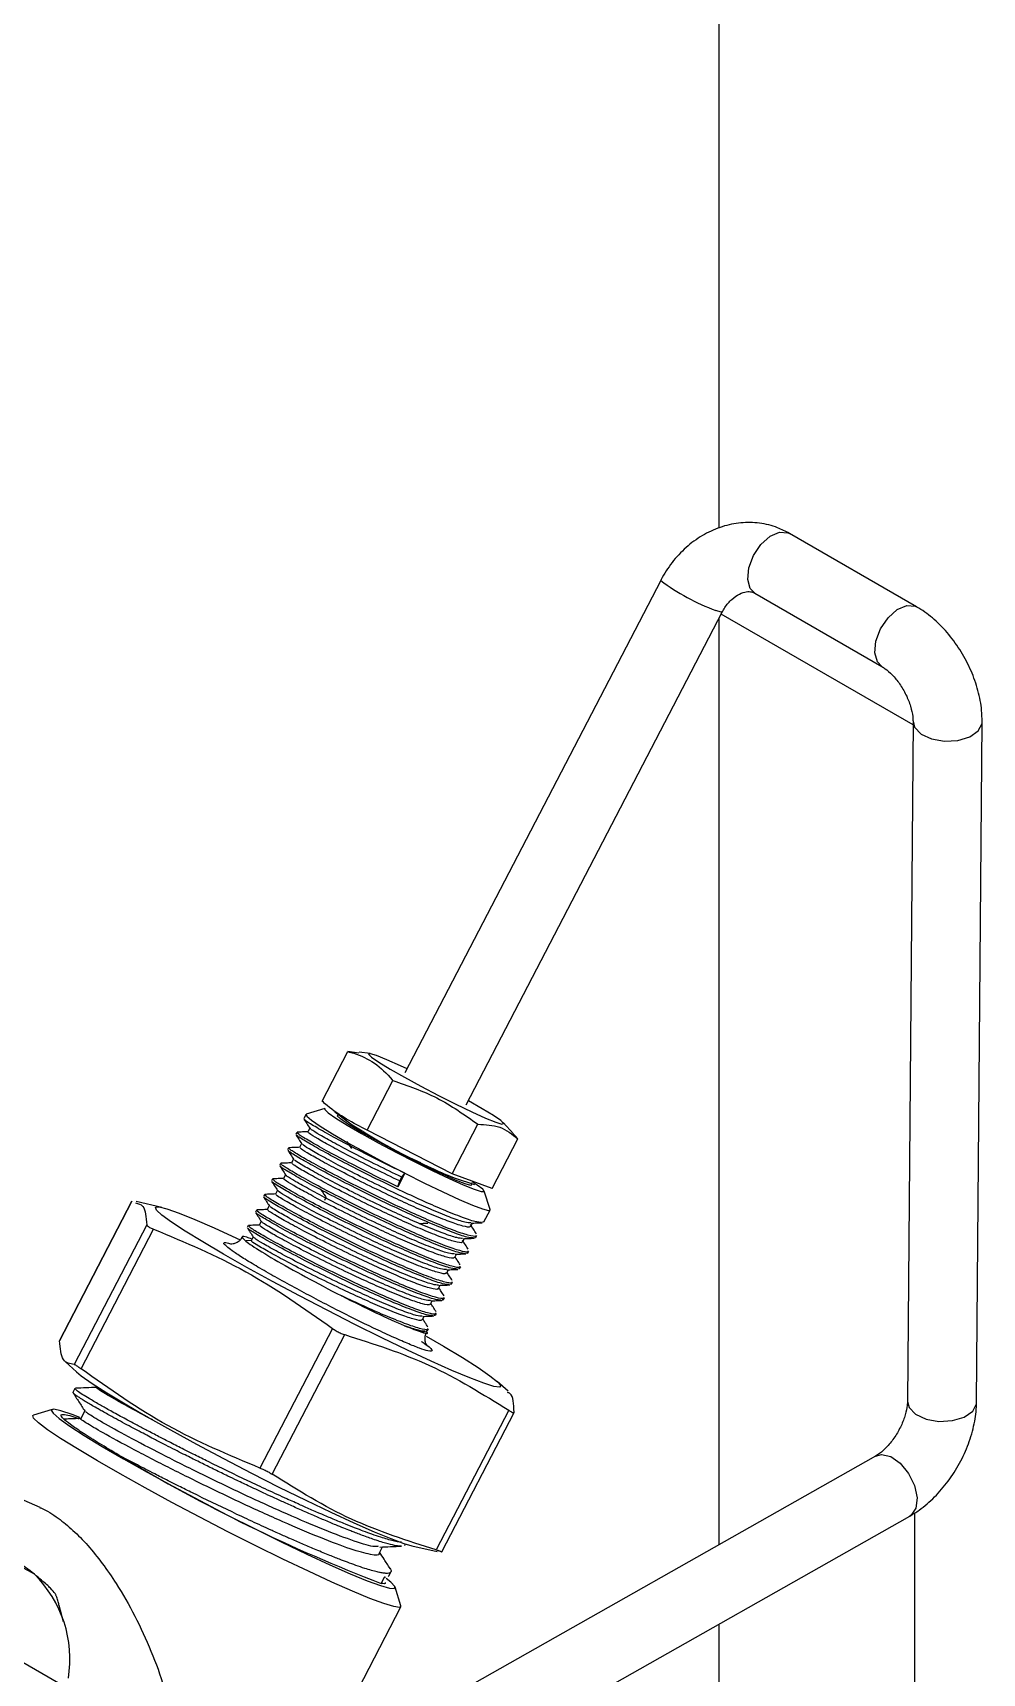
# Model space of a CAD drawing. Extents: x 75 to 2075, y 25 to 1460.
# Drawn here: x 1701.9 to 1816.3, y 833.2 to 1031.1 of the extents above; entities that cross this region are included whole.
import ezdxf

# ---------------------------------------------------------------- set-up
doc = ezdxf.new("R2010")
doc.units = 0
doc.header["$LTSCALE"] = 5
doc.linetypes.add('SLD-KATı', pattern=[0])
doc.layers.get('0').update_dxf_attribs({"linetype": 'CONTINUOUS'})

msp = doc.modelspace()

# ---------------------------------------------------------------- linework, layer by layer
at = {"color": 7, "linetype": 'SLD-KATı'}
for p, q in [((1784.641, 971.332), (1784.641, 1192.424)), ((1808.425, 961.847), (1793.104, 970.692)), ((1777.599, 965.022), (1746.775, 905.62)), ((1788.938, 963.475), (1804.258, 954.63)), ((1754.172, 901.781), (1784.996, 961.184)), ((1784.641, 848.733), (1784.641, 960.5)), ((1808.008, 947.58), (1784.869, 960.938)), ((1808.011, 948.035), (1807.337, 865.995)), ((1815.67, 865.927), (1816.345, 947.966)), ((1736.785, 902.21), (1739.888, 908.19)), ((1741.22, 907.995), (1739.888, 908.19)), ((1742.57, 907.942), (1741.237, 908.123)), ((1742.216, 898.708), (1745.319, 904.687)), ((1734.843, 900.594), (1734.583, 900.094)), ((1737.128, 901.331), (1734.888, 900.627)), ((1738.33, 900.944), (1740.43, 899.376)), ((1733.732, 898.453), (1733.61, 898.219)), ((1735.291, 898.97), (1735.053, 898.511)), ((1740.688, 899.192), (1740.603, 899.03)), ((1752.465, 893.445), (1742.216, 898.708)), ((1752.465, 893.445), (1755.568, 899.425)), ((1759.849, 898.275), (1758.593, 899.627)), ((1732.759, 896.578), (1732.638, 896.344)), ((1734.318, 897.095), (1734.08, 896.636)), ((1757.282, 891.685), (1760.385, 897.665)), ((1731.786, 894.703), (1731.665, 894.469)), ((1733.345, 895.22), (1733.107, 894.761)), ((1749.579, 894.217), (1749.751, 894.266)), ((1749.812, 894.237), (1749.757, 894.131)), ((1730.813, 892.828), (1730.692, 892.594)), ((1732.372, 893.345), (1732.134, 892.886)), ((1746.765, 893.52), (1745.914, 891.88)), ((1745.914, 891.88), (1746.142, 892.586)), ((1746.142, 892.586), (1746.385, 893.055)), ((1746.385, 893.055), (1746.765, 893.52)), ((1752.438, 892.889), (1752.523, 893.051)), ((1757.282, 891.685), (1752.465, 893.445)), ((1752.821, 892.946), (1755.161, 892.182)), ((1729.84, 890.953), (1729.719, 890.719)), ((1731.399, 891.47), (1731.161, 891.011)), ((1737.253, 890.614), (1737.062, 890.247)), ((1757.034, 889.135), (1756.321, 891.372)), ((1705.13, 873.295), (1713.869, 890.136)), ((1713.857, 890.135), (1705.135, 873.325)), ((1717.455, 889.4), (1714.387, 890.1)), ((1728.867, 889.078), (1728.746, 888.844)), ((1730.426, 889.595), (1730.188, 889.136)), ((1756.287, 887.641), (1757.033, 889.079)), ((1715.651, 887.3), (1706.912, 870.458)), ((1707.746, 869.93), (1716.485, 886.771)), ((1727.894, 887.203), (1727.773, 886.969)), ((1729.453, 887.72), (1729.215, 887.261)), ((1754.724, 887.116), (1754.927, 887.508)), ((1756.181, 887.696), (1756.17, 887.568)), ((1728.248, 885.397), (1727.642, 885.371)), ((1728.48, 885.845), (1728.242, 885.386)), ((1753.751, 885.241), (1753.954, 885.633)), ((1755.208, 885.821), (1755.197, 885.693)), ((1755.314, 885.766), (1755.436, 886)), ((1752.778, 883.366), (1752.981, 883.758)), ((1754.235, 883.946), (1754.224, 883.818)), ((1754.341, 883.891), (1754.463, 884.125)), ((1751.805, 881.491), (1752.008, 881.883)), ((1752.395, 880.141), (1752.517, 880.375)), ((1753.262, 882.071), (1753.251, 881.943)), ((1753.368, 882.016), (1753.49, 882.25)), ((1750.832, 879.616), (1751.035, 880.008)), ((1751.422, 878.266), (1751.544, 878.5)), ((1752.289, 880.196), (1752.278, 880.068)), ((1749.859, 877.741), (1750.062, 878.133)), ((1750.343, 876.446), (1750.332, 876.318)), ((1750.449, 876.391), (1750.571, 876.625)), ((1751.316, 878.321), (1751.305, 878.193)), ((1738.041, 874.809), (1729.302, 857.967)), ((1748.671, 874.406), (1749.264, 874.431)), ((1748.886, 875.866), (1749.089, 876.258)), ((1749.37, 874.571), (1749.359, 874.443)), ((1749.476, 874.516), (1749.598, 874.75)), ((1730.778, 857.214), (1739.517, 874.055)), ((1705.849, 870.773), (1707.172, 869.582)), ((1707.002, 867.566), (1706.758, 867.097)), ((1759.214, 867.226), (1757.891, 868.417)), ((1704.244, 865.044), (1702.005, 864.34)), ((1708.178, 864.858), (1707.698, 863.932)), ((1759.29, 864.929), (1750.551, 848.088)), ((1751.205, 847.865), (1759.928, 864.674)), ((1702.794, 853.195), (1681.284, 862.691)), ((1803.502, 859.413), (1740.856, 823.938)), ((1747.707, 818.241), (1807.609, 852.162)), ((1808.212, 794.079), (1808.212, 852.549)), ((1746.783, 848.708), (1746.708, 848.623)), ((1746.786, 848.706), (1746.843, 848.815)), ((1743.658, 847.652), (1744.07, 848.446)), ((1747.608, 848.6), (1750.676, 847.899)), ((1750.757, 848.067), (1751.194, 847.863)), ((1743.907, 844.055), (1744.29, 844.793)), ((1744.287, 844.787), (1744.42, 844.793)), ((1744.388, 844.81), (1744.29, 844.793)), ((1744.822, 844.966), (1744.763, 844.874)), ((1744.84, 844.956), (1745.084, 845.425)), ((1746.296, 841.357), (1745.583, 843.594)), ((1705.641, 839.433), (1705.103, 841.389)), ((1738.13, 825.511), (1746.295, 841.245)), ((1713.197, 827.309), (1692.557, 839.225)), ((1784.641, 810.011), (1784.641, 839.156))]:
    msp.add_line(p, q, dxfattribs=at)
at = {"color": 8, "linetype": 'SLD-KATı', "flags": 128}
for points in [[(1788.938, 963.475), (1788.395, 964.025), (1788.084, 965.123), (1788.22, 966.52), (1788.782, 968.002), (1789.685, 969.345), (1790.792, 970.343), (1791.934, 970.845), (1792.936, 970.774), (1793.104, 970.692)], [(1804.258, 954.63), (1803.715, 955.18), (1803.404, 956.279), (1803.54, 957.676), (1804.103, 959.158), (1805.006, 960.5), (1806.113, 961.499), (1807.254, 962.001), (1808.257, 961.93), (1808.428, 961.845)], [(1784.996, 961.183), (1784.877, 961.18), (1784.244, 961.402)], [(1808.011, 948.035), (1808.204, 947.306), (1808.986, 946.487), (1810.254, 945.898), (1811.815, 945.629), (1813.431, 945.721), (1814.856, 946.161), (1815.874, 946.88), (1816.329, 947.77), (1816.345, 947.966)], [(1807.337, 865.995), (1807.53, 865.266), (1808.312, 864.447), (1809.58, 863.858), (1811.141, 863.59), (1812.757, 863.682), (1814.182, 864.121), (1815.2, 864.84), (1815.655, 865.73), (1815.67, 865.927)], [(1803.502, 859.413), (1804.22, 859.605), (1805.327, 859.341), (1806.468, 858.536), (1807.471, 857.313), (1808.182, 855.857), (1808.493, 854.391), (1808.357, 853.138), (1807.794, 852.287), (1807.609, 852.162)]]:
    msp.add_lwpolyline(points, dxfattribs=at)
at = {"color": 7, "linetype": 'SLD-KATı', "flags": 128}
for points in [[(1747.023, 906.097), (1746.223, 906.475), (1744.583, 907.214), (1743.348, 907.712), (1742.603, 907.937), (1742.399, 907.872), (1742.749, 907.523), (1743.629, 906.913), (1744.981, 906.084), (1746.71, 905.092), (1748.701, 904.005), (1750.816, 902.896), (1752.912, 901.842), (1754.846, 900.914), (1756.487, 900.176), (1757.721, 899.677), (1758.466, 899.453), (1758.671, 899.517), (1758.321, 899.866), (1757.44, 900.476), (1756.089, 901.305), (1754.422, 902.262)], [(1734.888, 900.627), (1734.88, 900.624), (1734.929, 900.406), (1735.493, 899.927), (1736.545, 899.211), (1738.036, 898.29), (1739.897, 897.207), (1742.04, 896.014), (1744.366, 894.766), (1746.765, 893.52)], [(1737.128, 901.331), (1737.11, 901.208), (1737.534, 900.813), (1738.452, 900.176), (1739.815, 899.33), (1741.55, 898.321), (1743.562, 897.205), (1745.744, 896.04), (1747.978, 894.89), (1750.143, 893.816), (1752.122, 892.877), (1753.81, 892.124), (1755.114, 891.596), (1755.965, 891.322), (1756.317, 891.318), (1756.15, 891.583), (1755.475, 892.102), (1754.88, 892.5)], [(1747.311, 895.348), (1745.189, 896.453), (1743.17, 897.548), (1741.393, 898.56), (1739.977, 899.418), (1739.02, 900.064), (1738.586, 900.455), (1738.706, 900.564), (1738.882, 900.532)], [(1754.658, 892.346), (1754.822, 892.17), (1754.703, 892.062), (1754.038, 892.243), (1752.874, 892.701), (1751.289, 893.406), (1749.391, 894.309), (1747.311, 895.348)], [(1746.765, 893.52), (1749.126, 892.337), (1751.337, 891.27), (1753.296, 890.37), (1754.911, 889.679), (1756.106, 889.229), (1756.826, 889.041), (1757.037, 889.125), (1757.034, 889.135)], [(1749.331, 873.87), (1751.411, 872.665), (1753.718, 871.279), (1755.605, 870.082), (1757.023, 869.106), (1757.936, 868.376), (1758.32, 867.91), (1758.165, 867.722), (1757.475, 867.815), (1756.268, 868.187), (1754.575, 868.828), (1752.441, 869.723), (1749.919, 870.847), (1747.077, 872.173), (1743.986, 873.664), (1740.728, 875.283), (1737.386, 876.988), (1734.048, 878.735), (1730.799, 880.478), (1727.725, 882.173), (1724.903, 883.774), (1722.408, 885.242), (1720.305, 886.538), (1718.647, 887.627), (1717.477, 888.483), (1716.827, 889.083), (1716.712, 889.411), (1717.136, 889.459), (1718.087, 889.226), (1719.542, 888.718), (1721.462, 887.947), (1723.797, 886.934), (1726.488, 885.705), (1726.91, 885.508)], [(1707.172, 869.582), (1707.763, 869.099), (1709.058, 868.183), (1710.832, 867.039), (1713.039, 865.697), (1715.621, 864.192), (1718.513, 862.563), (1721.639, 860.852), (1724.918, 859.104), (1728.265, 857.364), (1731.594, 855.676), (1734.818, 854.085), (1737.854, 852.631), (1740.623, 851.353), (1743.054, 850.284), (1745.083, 849.45), (1746.658, 848.875), (1747.608, 848.6)], [(1707.573, 864.082), (1706.67, 864.427), (1705.317, 864.882), (1704.469, 865.06), (1704.15, 864.958), (1704.368, 864.578), (1705.117, 863.931), (1706.377, 863.032), (1708.117, 861.906), (1710.29, 860.581), (1712.841, 859.091), (1715.703, 857.476), (1718.803, 855.777), (1722.06, 854.038), (1725.39, 852.304), (1728.706, 850.62), (1731.923, 849.03), (1734.957, 847.575), (1737.73, 846.292), (1740.17, 845.215), (1742.214, 844.371), (1743.808, 843.783), (1744.913, 843.466), (1745.497, 843.428), (1745.548, 843.669), (1745.063, 844.184), (1744.51, 844.627)], [(1746.296, 841.357), (1746.301, 841.339), (1746.116, 841.162), (1745.415, 841.257), (1744.214, 841.622), (1742.542, 842.247), (1740.438, 843.119), (1737.951, 844.217), (1735.139, 845.515), (1732.069, 846.983), (1728.812, 848.586), (1725.445, 850.287), (1722.046, 852.047), (1718.696, 853.822), (1715.472, 855.573), (1712.451, 857.258), (1709.702, 858.837), (1707.292, 860.274), (1705.275, 861.535), (1703.7, 862.59), (1702.603, 863.415), (1702.01, 863.99), (1701.935, 864.302), (1702.005, 864.34)]]:
    msp.add_lwpolyline(points, dxfattribs=at)
at = {"color": 8, "linetype": 'SLD-KATı'}
msp.add_arc((1792.729, 984.885), 24.969, 232.70445, 250.13495, dxfattribs=at)
at = {"color": 7, "linetype": 'SLD-KATı'}
for centre, radius, start, end in [((1777.913, 956.551), 68.366, 236.75154, 246.10749), ((1760.492, 914.737), 23.101, 243.60941, 250.60822), ((1814.675, 1028.602), 197.65, 238.89913, 249.01978), ((1695.908, 835.837), 11.191, 56.3391, 121.28733), ((1692.08, 834.939), 14.314, 350.69873, 45.51688)]:
    msp.add_arc(centre, radius, start, end, dxfattribs=at)
for points, knots in [([(1793.104, 970.692), (1792.641, 970.93), (1791.51, 971.514), (1789.525, 971.991), (1787.253, 972.036), (1784.995, 971.573), (1782.834, 970.633), (1780.839, 969.242), (1779.116, 967.469), (1778.106, 965.978), (1777.661, 965.138), (1777.599, 965.022)], [0, 0, 0, 0, 0.0871871, 0.2132095, 0.3384899, 0.4641096, 0.5912816, 0.7205908, 0.8519636, 0.9796579, 1, 1, 1, 1]), ([(1784.996, 961.184), (1785.101, 961.37), (1785.434, 961.965), (1786.167, 962.799), (1787.124, 963.445), (1787.977, 963.69), (1788.537, 963.662), (1788.814, 963.533), (1788.938, 963.475)], [0, 0, 0, 0, 0.0829212, 0.2647341, 0.4475694, 0.6348995, 0.8369164, 1, 1, 1, 1]), ([(1816.345, 947.966), (1816.333, 948.421), (1816.302, 949.66), (1815.898, 951.739), (1815.061, 954.134), (1813.865, 956.429), (1812.363, 958.535), (1810.631, 960.328), (1809.265, 961.352), (1808.519, 961.792), (1808.425, 961.847)], [0, 0, 0, 0, 0.0863175, 0.2354139, 0.3844627, 0.5333378, 0.6829164, 0.8344458, 0.9789836, 1, 1, 1, 1]), ([(1804.258, 954.63), (1804.386, 954.551), (1804.754, 954.323), (1805.52, 953.653), (1806.418, 952.558), (1807.204, 951.225), (1807.756, 949.832), (1807.992, 948.712), (1808.006, 948.218), (1808.011, 948.035)], [0, 0, 0, 0, 0.08260351, 0.2378983, 0.39990348, 0.5676401, 0.73701028, 0.90264562, 1, 1, 1, 1]), ([(1739.888, 908.19), (1740.129, 908.124), (1741.264, 907.813), (1743.182, 906.911), (1744.613, 905.531), (1745.29, 904.723), (1745.319, 904.687)], [0, 0, 0, 0, 0.1150818, 0.5414138, 0.979967, 1, 1, 1, 1]), ([(1745.319, 904.687), (1747.125, 904.072), (1750.8, 902.82), (1753.96, 900.57), (1755.568, 899.425)], [0, 0, 0, 0, 0.49121246, 1, 1, 1, 1]), ([(1742.216, 898.708), (1740.55, 899.58), (1738.646, 900.576), (1736.991, 902.029), (1736.785, 902.21)], [0, 0, 0, 0, 0.875464, 1, 1, 1, 1]), ([(1733.621, 898.179), (1733.739, 897.995), (1733.976, 897.627), (1734.213, 897.258), (1734.331, 897.074)], [0, 0, 0, 0, 0.5000193, 1, 1, 1, 1]), ([(1735.058, 898.522), (1734.848, 898.513), (1734.418, 898.495), (1733.988, 898.477), (1733.769, 898.468)], [0, 0, 0, 0, 0.490731, 1, 1, 1, 1]), ([(1745.914, 891.88), (1744.827, 892.406), (1742.638, 893.466), (1739.55, 895.041), (1736.912, 896.456), (1734.968, 897.559), (1733.837, 898.268), (1733.816, 898.37), (1733.806, 898.415)], [0, 0, 0, 0, 0.1719747, 0.3465406, 0.5172413, 0.690713, 0.8646546, 1, 1, 1, 1]), ([(1734.594, 900.054), (1734.712, 899.87), (1734.949, 899.502), (1735.186, 899.133), (1735.304, 898.949)], [0, 0, 0, 0, 0.5000193, 1, 1, 1, 1]), ([(1746.765, 893.52), (1745.679, 894.047), (1743.489, 895.107), (1740.402, 896.682), (1737.761, 898.098), (1735.829, 899.195), (1734.751, 899.865), (1734.717, 899.963), (1734.705, 899.997)], [0, 0, 0, 0, 0.17898, 0.3606566, 0.5383108, 0.7188486, 0.8998757, 1, 1, 1, 1]), ([(1746.142, 892.586), (1745.154, 893.062), (1743.163, 894.019), (1740.353, 895.442), (1737.953, 896.72), (1736.183, 897.713), (1735.153, 898.349), (1735.131, 898.437), (1735.122, 898.475)], [0, 0, 0, 0, 0.1721385, 0.3468714, 0.5177344, 0.6913717, 0.8654796, 1, 1, 1, 1]), ([(1746.385, 893.055), (1745.397, 893.53), (1743.406, 894.488), (1740.597, 895.91), (1738.195, 897.189), (1736.434, 898.178), (1735.449, 898.782), (1735.416, 898.867), (1735.405, 898.897)], [0, 0, 0, 0, 0.1785508, 0.3597926, 0.5370203, 0.7171257, 0.8977193, 1, 1, 1, 1]), ([(1755.568, 899.425), (1756.484, 899.383), (1758.35, 899.298), (1759.699, 898.216), (1760.385, 897.665)], [0, 0, 0, 0, 0.4912125, 1, 1, 1, 1]), ([(1760.385, 897.665), (1760.356, 897.7), (1760.175, 897.92), (1759.966, 898.096), (1759.791, 898.244)], [0, 0, 0, 0, 0.1620519, 1, 1, 1, 1]), ([(1732.648, 896.304), (1732.766, 896.12), (1733.003, 895.752), (1733.24, 895.383), (1733.359, 895.199)], [0, 0, 0, 0, 0.50001928, 1, 1, 1, 1]), ([(1755.036, 885.715), (1754.817, 885.726), (1754.34, 885.749), (1752.553, 886.364), (1750.187, 887.323), (1747.524, 888.497), (1744.653, 889.839), (1741.54, 891.362), (1738.457, 892.93), (1735.815, 894.348), (1733.883, 895.445), (1732.805, 896.115), (1732.771, 896.213), (1732.759, 896.247)], [0, 0, 0, 0, 0.0835179, 0.1822131, 0.2811464, 0.3652913, 0.4479082, 0.5467216, 0.6470238, 0.7451052, 0.8447786, 0.9447222, 1, 1, 1, 1]), ([(1734.086, 896.647), (1733.875, 896.638), (1733.445, 896.62), (1733.015, 896.602), (1732.796, 896.593)], [0, 0, 0, 0, 0.490731, 1, 1, 1, 1]), ([(1755.33, 886.055), (1755.339, 886.006), (1755.375, 885.82), (1754.47, 885.997), (1752.701, 886.585), (1750.303, 887.56), (1747.647, 888.731), (1744.774, 890.074), (1741.662, 891.596), (1738.578, 893.165), (1735.939, 894.582), (1733.995, 895.684), (1732.864, 896.393), (1732.843, 896.495), (1732.833, 896.54)], [0, 0, 0, 0, 0.03382841, 0.12709127, 0.21884264, 0.31081542, 0.3890402, 0.4658445, 0.55770573, 0.65095104, 0.7421318, 0.83479262, 0.92770452, 1, 1, 1, 1]), ([(1756.009, 887.59), (1755.79, 887.601), (1755.312, 887.624), (1753.526, 888.239), (1751.16, 889.198), (1748.497, 890.372), (1745.626, 891.714), (1742.513, 893.237), (1739.43, 894.805), (1736.788, 896.223), (1734.856, 897.32), (1733.778, 897.99), (1733.744, 898.088), (1733.732, 898.122)], [0, 0, 0, 0, 0.0835179, 0.1822131, 0.2811464, 0.3652913, 0.4479082, 0.5467216, 0.6470238, 0.7451052, 0.8447786, 0.9447222, 1, 1, 1, 1]), ([(1754.627, 887.166), (1754.635, 887.119), (1754.666, 886.946), (1753.84, 887.1), (1752.229, 887.626), (1750.047, 888.505), (1747.63, 889.561), (1745.018, 890.774), (1742.187, 892.149), (1739.381, 893.566), (1736.98, 894.845), (1735.21, 895.838), (1734.18, 896.474), (1734.158, 896.562), (1734.149, 896.6)], [0, 0, 0, 0, 0.0343389, 0.1276019, 0.219353, 0.3113255, 0.3895504, 0.4663544, 0.5582153, 0.6514608, 0.7426411, 0.8353019, 0.9282138, 1, 1, 1, 1]), ([(1754.703, 887.533), (1754.505, 887.541), (1754.071, 887.557), (1752.448, 888.107), (1750.295, 888.971), (1747.872, 890.03), (1745.261, 891.242), (1742.43, 892.618), (1739.625, 894.034), (1737.221, 895.315), (1735.462, 896.303), (1734.476, 896.907), (1734.444, 896.992), (1734.432, 897.022)], [0, 0, 0, 0, 0.0825959, 0.1812475, 0.2801372, 0.3642453, 0.4468256, 0.5455953, 0.6458537, 0.7438915, 0.8435212, 0.9434209, 1, 1, 1, 1]), ([(1739.758, 897.39), (1739.852, 897.245), (1740.038, 896.954), (1740.225, 896.663), (1740.319, 896.518)], [0, 0, 0, 0, 0.5000678, 1, 1, 1, 1]), ([(1731.675, 894.429), (1731.793, 894.245), (1732.03, 893.877), (1732.267, 893.508), (1732.386, 893.324)], [0, 0, 0, 0, 0.5000193, 1, 1, 1, 1]), ([(1754.063, 883.84), (1753.844, 883.851), (1753.367, 883.874), (1751.58, 884.489), (1749.214, 885.448), (1746.551, 886.622), (1743.68, 887.964), (1740.567, 889.487), (1737.484, 891.055), (1734.842, 892.473), (1732.91, 893.57), (1731.832, 894.24), (1731.798, 894.338), (1731.786, 894.372)], [0, 0, 0, 0, 0.0835179, 0.1822131, 0.2811464, 0.3652913, 0.4479082, 0.5467216, 0.6470238, 0.7451052, 0.8447786, 0.9447222, 1, 1, 1, 1]), ([(1733.113, 894.772), (1732.902, 894.763), (1732.472, 894.745), (1732.042, 894.727), (1731.823, 894.718)], [0, 0, 0, 0, 0.49073097, 1, 1, 1, 1]), ([(1754.357, 884.18), (1754.366, 884.131), (1754.402, 883.945), (1753.497, 884.122), (1751.728, 884.71), (1749.33, 885.685), (1746.674, 886.856), (1743.801, 888.199), (1740.689, 889.721), (1737.605, 891.29), (1734.966, 892.707), (1733.022, 893.809), (1731.891, 894.518), (1731.87, 894.62), (1731.86, 894.665)], [0, 0, 0, 0, 0.0338284, 0.1270913, 0.2188426, 0.3108154, 0.3890402, 0.4658445, 0.5577057, 0.650951, 0.7421318, 0.8347926, 0.9277045, 1, 1, 1, 1]), ([(1753.654, 885.291), (1753.662, 885.244), (1753.693, 885.071), (1752.867, 885.225), (1751.256, 885.751), (1749.074, 886.63), (1746.657, 887.686), (1744.045, 888.898), (1741.214, 890.274), (1738.408, 891.691), (1736.007, 892.97), (1734.238, 893.963), (1733.207, 894.599), (1733.185, 894.687), (1733.176, 894.725)], [0, 0, 0, 0, 0.0343389, 0.1276019, 0.219353, 0.3113255, 0.3895504, 0.4663544, 0.5582153, 0.6514608, 0.7426411, 0.8353019, 0.9282138, 1, 1, 1, 1]), ([(1753.73, 885.658), (1753.532, 885.666), (1753.098, 885.682), (1751.475, 886.232), (1749.323, 887.096), (1746.899, 888.155), (1744.288, 889.367), (1741.457, 890.743), (1738.652, 892.159), (1736.248, 893.44), (1734.489, 894.428), (1733.503, 895.032), (1733.471, 895.117), (1733.459, 895.147)], [0, 0, 0, 0, 0.0825959, 0.1812475, 0.2801372, 0.3642453, 0.4468256, 0.5455953, 0.6458537, 0.7438915, 0.8435212, 0.9434209, 1, 1, 1, 1]), ([(1748.686, 894.791), (1748.34, 894.938), (1747.624, 895.242), (1746.833, 895.619), (1746.425, 895.814)], [0, 0, 0, 0, 0.4824301, 1, 1, 1, 1]), ([(1730.702, 892.554), (1730.82, 892.37), (1731.057, 892.002), (1731.294, 891.633), (1731.413, 891.449)], [0, 0, 0, 0, 0.5000193, 1, 1, 1, 1]), ([(1753.09, 881.965), (1752.871, 881.976), (1752.394, 881.999), (1750.607, 882.614), (1748.241, 883.573), (1745.578, 884.747), (1742.707, 886.089), (1739.594, 887.612), (1736.511, 889.18), (1733.869, 890.598), (1731.937, 891.695), (1730.859, 892.365), (1730.825, 892.463), (1730.813, 892.497)], [0, 0, 0, 0, 0.0835179, 0.1822131, 0.2811464, 0.3652913, 0.4479082, 0.5467216, 0.6470238, 0.7451052, 0.8447786, 0.9447222, 1, 1, 1, 1]), ([(1732.14, 892.897), (1731.929, 892.888), (1731.499, 892.87), (1731.069, 892.852), (1730.85, 892.843)], [0, 0, 0, 0, 0.490731, 1, 1, 1, 1]), ([(1753.384, 882.305), (1753.393, 882.256), (1753.429, 882.07), (1752.524, 882.247), (1750.755, 882.835), (1748.357, 883.81), (1745.701, 884.981), (1742.828, 886.324), (1739.716, 887.846), (1736.632, 889.415), (1733.993, 890.832), (1732.049, 891.934), (1730.918, 892.643), (1730.897, 892.745), (1730.887, 892.79)], [0, 0, 0, 0, 0.0338284, 0.1270913, 0.2188426, 0.3108154, 0.3890402, 0.4658445, 0.5577057, 0.650951, 0.7421318, 0.8347926, 0.9277045, 1, 1, 1, 1]), ([(1752.681, 883.416), (1752.689, 883.369), (1752.72, 883.196), (1751.895, 883.35), (1750.283, 883.876), (1748.101, 884.755), (1745.684, 885.811), (1743.072, 887.023), (1740.241, 888.399), (1737.435, 889.816), (1735.034, 891.095), (1733.265, 892.088), (1732.234, 892.724), (1732.212, 892.812), (1732.203, 892.85)], [0, 0, 0, 0, 0.03433893, 0.12760195, 0.21935299, 0.31132552, 0.38955043, 0.46635441, 0.55821535, 0.65146081, 0.74264107, 0.83530186, 0.92821379, 1, 1, 1, 1]), ([(1752.757, 883.783), (1752.559, 883.791), (1752.125, 883.807), (1750.502, 884.357), (1748.35, 885.221), (1745.926, 886.28), (1743.315, 887.492), (1740.484, 888.868), (1737.679, 890.284), (1735.275, 891.565), (1733.516, 892.553), (1732.53, 893.157), (1732.498, 893.242), (1732.486, 893.272)], [0, 0, 0, 0, 0.0825959, 0.1812475, 0.2801372, 0.3642453, 0.4468256, 0.5455953, 0.6458537, 0.7438915, 0.8435212, 0.9434209, 1, 1, 1, 1]), ([(1729.729, 890.679), (1729.847, 890.495), (1730.084, 890.127), (1730.321, 889.758), (1730.44, 889.574)], [0, 0, 0, 0, 0.5000193, 1, 1, 1, 1]), ([(1752.117, 880.09), (1751.898, 880.101), (1751.421, 880.124), (1749.634, 880.739), (1747.268, 881.698), (1744.605, 882.872), (1741.734, 884.214), (1738.621, 885.737), (1735.538, 887.305), (1732.896, 888.723), (1730.964, 889.82), (1729.886, 890.49), (1729.852, 890.588), (1729.84, 890.622)], [0, 0, 0, 0, 0.0835179, 0.1822131, 0.2811464, 0.3652913, 0.4479082, 0.5467216, 0.6470238, 0.7451052, 0.8447786, 0.9447222, 1, 1, 1, 1]), ([(1731.167, 891.022), (1730.956, 891.013), (1730.526, 890.995), (1730.096, 890.977), (1729.878, 890.968)], [0, 0, 0, 0, 0.490731, 1, 1, 1, 1]), ([(1752.411, 880.43), (1752.42, 880.381), (1752.456, 880.195), (1751.551, 880.372), (1749.782, 880.96), (1747.384, 881.935), (1744.728, 883.106), (1741.856, 884.449), (1738.743, 885.971), (1735.659, 887.54), (1733.02, 888.957), (1731.076, 890.059), (1729.945, 890.768), (1729.924, 890.87), (1729.914, 890.915)], [0, 0, 0, 0, 0.0338284, 0.1270913, 0.2188426, 0.3108154, 0.3890402, 0.4658445, 0.5577057, 0.650951, 0.7421318, 0.8347926, 0.9277045, 1, 1, 1, 1]), ([(1751.708, 881.541), (1751.716, 881.494), (1751.747, 881.321), (1750.922, 881.475), (1749.31, 882.001), (1747.128, 882.88), (1744.712, 883.936), (1742.099, 885.148), (1739.268, 886.524), (1736.462, 887.941), (1734.061, 889.22), (1732.292, 890.213), (1731.261, 890.849), (1731.239, 890.937), (1731.23, 890.975)], [0, 0, 0, 0, 0.0343389, 0.1276019, 0.219353, 0.3113255, 0.3895504, 0.4663544, 0.5582153, 0.6514608, 0.7426411, 0.8353019, 0.9282138, 1, 1, 1, 1]), ([(1751.784, 881.908), (1751.586, 881.916), (1751.152, 881.932), (1749.529, 882.482), (1747.377, 883.346), (1744.953, 884.405), (1742.343, 885.617), (1739.511, 886.993), (1736.706, 888.409), (1734.302, 889.69), (1732.543, 890.678), (1731.557, 891.282), (1731.525, 891.367), (1731.513, 891.397)], [0, 0, 0, 0, 0.0825959, 0.1812475, 0.2801372, 0.3642453, 0.4468256, 0.5455953, 0.6458537, 0.7438915, 0.8435212, 0.9434209, 1, 1, 1, 1]), ([(1736.694, 891.485), (1736.787, 891.339), (1736.974, 891.049), (1737.161, 890.758), (1737.254, 890.612)], [0, 0, 0, 0, 0.50006782, 1, 1, 1, 1]), ([(1713.867, 890.13), (1713.863, 890.132), (1713.855, 890.136), (1713.864, 890.136), (1713.869, 890.136)], [0, 0, 0, 0, 0.4127331, 1, 1, 1, 1]), ([(1714.305, 889.932), (1714.634, 889.868), (1715.455, 889.708), (1715.578, 888.203), (1715.651, 887.3)], [0, 0, 0, 0, 0.4000271, 1, 1, 1, 1]), ([(1728.756, 888.804), (1728.874, 888.62), (1729.111, 888.252), (1729.348, 887.883), (1729.467, 887.699)], [0, 0, 0, 0, 0.5000193, 1, 1, 1, 1]), ([(1751.144, 878.215), (1750.925, 878.226), (1750.448, 878.249), (1748.661, 878.864), (1746.295, 879.823), (1743.632, 880.997), (1740.761, 882.339), (1737.648, 883.862), (1734.565, 885.43), (1731.923, 886.848), (1729.991, 887.945), (1728.913, 888.615), (1728.879, 888.712), (1728.867, 888.747)], [0, 0, 0, 0, 0.0835179, 0.1822131, 0.2811464, 0.3652913, 0.4479082, 0.5467216, 0.6470238, 0.7451052, 0.8447786, 0.9447222, 1, 1, 1, 1]), ([(1730.194, 889.147), (1729.983, 889.138), (1729.553, 889.12), (1729.123, 889.102), (1728.905, 889.093)], [0, 0, 0, 0, 0.49073097, 1, 1, 1, 1]), ([(1751.438, 878.555), (1751.447, 878.506), (1751.483, 878.32), (1750.578, 878.497), (1748.809, 879.085), (1746.411, 880.06), (1743.755, 881.231), (1740.883, 882.574), (1737.77, 884.096), (1734.686, 885.665), (1732.047, 887.081), (1730.103, 888.184), (1728.972, 888.893), (1728.951, 888.995), (1728.942, 889.04)], [0, 0, 0, 0, 0.03382841, 0.12709127, 0.21884264, 0.31081542, 0.3890402, 0.4658445, 0.55770573, 0.65095104, 0.7421318, 0.83479262, 0.92770452, 1, 1, 1, 1]), ([(1750.735, 879.666), (1750.743, 879.619), (1750.774, 879.446), (1749.949, 879.6), (1748.337, 880.126), (1746.155, 881.005), (1743.739, 882.061), (1741.126, 883.273), (1738.295, 884.649), (1735.489, 886.066), (1733.088, 887.345), (1731.319, 888.338), (1730.288, 888.974), (1730.266, 889.062), (1730.257, 889.1)], [0, 0, 0, 0, 0.0343389, 0.1276019, 0.219353, 0.3113255, 0.3895504, 0.4663544, 0.5582153, 0.6514608, 0.7426411, 0.8353019, 0.9282138, 1, 1, 1, 1]), ([(1750.812, 880.033), (1750.613, 880.041), (1750.179, 880.057), (1748.556, 880.607), (1746.404, 881.471), (1743.98, 882.53), (1741.37, 883.742), (1738.538, 885.118), (1735.733, 886.534), (1733.33, 887.815), (1731.57, 888.803), (1730.584, 889.407), (1730.552, 889.492), (1730.54, 889.522)], [0, 0, 0, 0, 0.0825959, 0.1812475, 0.2801372, 0.3642453, 0.4468256, 0.5455953, 0.6458537, 0.7438915, 0.8435212, 0.9434209, 1, 1, 1, 1]), ([(1715.651, 887.3), (1715.67, 887.256), (1715.707, 887.167), (1715.981, 886.991), (1716.273, 886.854), (1716.455, 886.783), (1716.485, 886.771)], [0, 0, 0, 0, 0.3139023, 0.6279352, 0.9395917, 1, 1, 1, 1]), ([(1716.485, 886.771), (1720.255, 885.196), (1727.859, 882.017), (1734.628, 877.225), (1738.041, 874.809)], [0, 0, 0, 0, 0.4957237, 1, 1, 1, 1]), ([(1727.783, 886.929), (1727.901, 886.745), (1728.138, 886.377), (1728.375, 886.008), (1728.494, 885.824)], [0, 0, 0, 0, 0.5000193, 1, 1, 1, 1]), ([(1750.171, 876.34), (1749.952, 876.351), (1749.475, 876.374), (1747.688, 876.989), (1745.322, 877.948), (1742.659, 879.122), (1739.789, 880.464), (1736.675, 881.987), (1733.592, 883.555), (1730.95, 884.973), (1729.018, 886.07), (1727.94, 886.74), (1727.906, 886.837), (1727.894, 886.872)], [0, 0, 0, 0, 0.0835179, 0.1822131, 0.2811464, 0.3652913, 0.4479082, 0.5467216, 0.6470238, 0.7451052, 0.8447786, 0.9447222, 1, 1, 1, 1]), ([(1729.221, 887.272), (1729.01, 887.263), (1728.58, 887.245), (1728.15, 887.227), (1727.932, 887.218)], [0, 0, 0, 0, 0.49073097, 1, 1, 1, 1]), ([(1750.465, 876.68), (1750.474, 876.631), (1750.51, 876.445), (1749.605, 876.622), (1747.836, 877.21), (1745.438, 878.185), (1742.782, 879.356), (1739.91, 880.699), (1736.797, 882.221), (1733.713, 883.79), (1731.074, 885.206), (1729.13, 886.309), (1727.999, 887.018), (1727.978, 887.12), (1727.969, 887.165)], [0, 0, 0, 0, 0.0338284, 0.1270913, 0.2188426, 0.3108154, 0.3890402, 0.4658445, 0.5577057, 0.650951, 0.7421318, 0.8347926, 0.9277045, 1, 1, 1, 1]), ([(1749.762, 877.791), (1749.77, 877.744), (1749.801, 877.571), (1748.976, 877.725), (1747.364, 878.251), (1745.182, 879.13), (1742.766, 880.186), (1740.153, 881.398), (1737.322, 882.774), (1734.516, 884.191), (1732.115, 885.47), (1730.346, 886.463), (1729.315, 887.099), (1729.293, 887.187), (1729.284, 887.225)], [0, 0, 0, 0, 0.0343389, 0.1276019, 0.219353, 0.3113255, 0.3895504, 0.4663544, 0.5582153, 0.6514608, 0.7426411, 0.8353019, 0.9282138, 1, 1, 1, 1]), ([(1749.839, 878.158), (1749.641, 878.166), (1749.206, 878.182), (1747.583, 878.732), (1745.431, 879.596), (1743.008, 880.655), (1740.397, 881.867), (1737.565, 883.243), (1734.76, 884.659), (1732.357, 885.94), (1730.597, 886.928), (1729.611, 887.532), (1729.579, 887.617), (1729.567, 887.647)], [0, 0, 0, 0, 0.0825959, 0.1812475, 0.2801372, 0.3642453, 0.4468256, 0.5455953, 0.6458537, 0.7438915, 0.8435212, 0.9434209, 1, 1, 1, 1]), ([(1748.495, 887.463), (1748.668, 887.47), (1749.013, 887.485), (1749.358, 887.5), (1749.531, 887.507)], [0, 0, 0, 0, 0.4999337, 1, 1, 1, 1]), ([(1755.383, 886.222), (1755.265, 886.406), (1755.028, 886.775), (1754.791, 887.143), (1754.672, 887.327)], [0, 0, 0, 0, 0.5000193, 1, 1, 1, 1]), ([(1754.761, 887.501), (1754.98, 887.51), (1755.417, 887.528), (1755.855, 887.547), (1756.074, 887.556)], [0, 0, 0, 0, 0.4999784, 1, 1, 1, 1]), ([(1750.057, 872.194), (1750.008, 872.092), (1749.931, 871.935), (1748.585, 872.386), (1747.116, 872.974), (1745.227, 873.806), (1742.42, 875.116), (1738.471, 877.069), (1734.407, 879.204), (1731.373, 880.875), (1729.241, 882.094), (1727.472, 883.159), (1725.689, 884.305), (1725.25, 884.725), (1724.965, 884.998)], [0, 0, 0, 0, 0.1197284, 0.1841803, 0.25, 0.3158197, 0.3802716, 0.5, 0.6197284, 0.6841803, 0.75, 0.8158197, 0.8802716, 1, 1, 1, 1]), ([(1727.169, 885.865), (1727.092, 885.72), (1726.918, 885.388), (1726.449, 885.095), (1725.995, 884.97), (1725.749, 884.983), (1725.761, 884.982), (1725.766, 884.982)], [0, 0, 0, 0, 0.1598333, 0.3654733, 0.5471648, 0.7839875, 1, 1, 1, 1]), ([(1728.337, 885.569), (1728.121, 885.652), (1727.144, 886.03), (1726.99, 885.829), (1728.088, 884.921), (1730.852, 883.213), (1734.709, 881.046), (1737.689, 879.478), (1739.152, 878.732), (1739.176, 878.72)], [0, 0, 0, 0, 0.0534871, 0.2421597, 0.4308323, 0.6195048, 0.8081774, 0.99685, 1, 1, 1, 1]), ([(1748.789, 875.916), (1748.797, 875.869), (1748.828, 875.696), (1748.003, 875.85), (1746.391, 876.376), (1744.209, 877.255), (1741.793, 878.311), (1739.18, 879.523), (1736.349, 880.899), (1733.543, 882.316), (1731.142, 883.595), (1729.373, 884.588), (1728.342, 885.223), (1728.32, 885.312), (1728.311, 885.35)], [0, 0, 0, 0, 0.0343389, 0.1276019, 0.219353, 0.3113255, 0.3895504, 0.4663544, 0.5582153, 0.6514608, 0.7426411, 0.8353019, 0.9282138, 1, 1, 1, 1]), ([(1748.866, 876.283), (1748.668, 876.291), (1748.233, 876.307), (1746.61, 876.857), (1744.458, 877.72), (1742.035, 878.78), (1739.424, 879.992), (1736.592, 881.368), (1733.787, 882.784), (1731.384, 884.065), (1729.624, 885.053), (1728.638, 885.657), (1728.606, 885.742), (1728.594, 885.772)], [0, 0, 0, 0, 0.0825959, 0.1812475, 0.2801372, 0.3642453, 0.4468256, 0.5455953, 0.6458537, 0.7438915, 0.8435212, 0.9434209, 1, 1, 1, 1]), ([(1754.41, 884.347), (1754.292, 884.531), (1754.055, 884.9), (1753.818, 885.268), (1753.7, 885.452)], [0, 0, 0, 0, 0.5000193, 1, 1, 1, 1]), ([(1753.788, 885.626), (1754.007, 885.635), (1754.444, 885.653), (1754.882, 885.672), (1755.101, 885.681)], [0, 0, 0, 0, 0.4999784, 1, 1, 1, 1]), ([(1752.815, 883.751), (1753.034, 883.76), (1753.471, 883.778), (1753.909, 883.797), (1754.128, 883.806)], [0, 0, 0, 0, 0.4999784, 1, 1, 1, 1]), ([(1753.437, 882.472), (1753.319, 882.656), (1753.112, 882.979), (1752.904, 883.301), (1752.816, 883.439)], [0, 0, 0, 0, 0.5717717, 1, 1, 1, 1]), ([(1751.842, 881.876), (1752.061, 881.885), (1752.498, 881.903), (1752.936, 881.922), (1753.155, 881.931)], [0, 0, 0, 0, 0.4999784, 1, 1, 1, 1]), ([(1752.464, 880.597), (1752.346, 880.781), (1752.139, 881.104), (1751.931, 881.426), (1751.843, 881.564)], [0, 0, 0, 0, 0.57177167, 1, 1, 1, 1]), ([(1739.176, 878.72), (1740.586, 878.014), (1743.43, 876.59), (1745.768, 875.537), (1746.72, 875.135), (1746.735, 875.128)], [0, 0, 0, 0, 0.4918447, 0.9918801, 1, 1, 1, 1]), ([(1749.492, 874.805), (1749.501, 874.756), (1749.537, 874.57), (1748.632, 874.747), (1746.863, 875.334), (1744.464, 876.311), (1741.834, 877.467), (1740.048, 878.309), (1739.176, 878.72)], [0, 0, 0, 0, 0.0729408, 0.2740342, 0.4718686, 0.6701803, 0.8388486, 1, 1, 1, 1]), ([(1750.869, 880.001), (1751.088, 880.01), (1751.525, 880.028), (1751.963, 880.047), (1752.182, 880.056)], [0, 0, 0, 0, 0.4999784, 1, 1, 1, 1]), ([(1751.491, 878.722), (1751.373, 878.906), (1751.166, 879.229), (1750.959, 879.551), (1750.87, 879.689)], [0, 0, 0, 0, 0.5717717, 1, 1, 1, 1]), ([(1749.896, 878.126), (1750.115, 878.135), (1750.552, 878.153), (1750.99, 878.172), (1751.209, 878.181)], [0, 0, 0, 0, 0.4999784, 1, 1, 1, 1]), ([(1750.519, 876.847), (1750.4, 877.031), (1750.193, 877.354), (1749.986, 877.676), (1749.897, 877.814)], [0, 0, 0, 0, 0.5717717, 1, 1, 1, 1]), ([(1738.041, 874.809), (1738.185, 874.708), (1738.472, 874.507), (1738.968, 874.252), (1739.317, 874.114), (1739.489, 874.064), (1739.517, 874.055)], [0, 0, 0, 0, 0.3139023, 0.6279352, 0.9395917, 1, 1, 1, 1]), ([(1749.198, 874.465), (1748.986, 874.472), (1748.537, 874.485), (1747.357, 874.907), (1746.734, 875.129)], [0, 0, 0, 0, 0.47243751, 1, 1, 1, 1]), ([(1746.735, 875.128), (1747.502, 874.828), (1749.049, 874.221), (1749.73, 874.118), (1749.327, 874.44), (1749.316, 874.449)], [0, 0, 0, 0, 0.4893477, 0.9866179, 1, 1, 1, 1]), ([(1748.923, 876.251), (1749.142, 876.26), (1749.58, 876.278), (1750.017, 876.297), (1750.236, 876.306)], [0, 0, 0, 0, 0.4999784, 1, 1, 1, 1]), ([(1749.546, 874.972), (1749.427, 875.156), (1749.22, 875.479), (1749.013, 875.801), (1748.924, 875.939)], [0, 0, 0, 0, 0.5717717, 1, 1, 1, 1]), ([(1705.144, 873.32), (1705.139, 873.319), (1705.127, 873.317), (1705.129, 873.303), (1705.13, 873.295)], [0, 0, 0, 0, 0.412732, 1, 1, 1, 1]), ([(1706.912, 870.458), (1706.406, 870.528), (1705.393, 870.667), (1705.218, 872.419), (1705.13, 873.295)], [0, 0, 0, 0, 0.5, 1, 1, 1, 1]), ([(1739.517, 874.055), (1742.992, 872.948), (1750.003, 870.716), (1756.177, 866.869), (1759.29, 864.929)], [0, 0, 0, 0, 0.4957237, 1, 1, 1, 1]), ([(1749.496, 872.668), (1749.499, 872.663), (1749.506, 872.655), (1749.388, 872.801), (1749.236, 873.135), (1749.173, 873.591), (1749.208, 874.02), (1749.351, 874.229), (1749.386, 874.28)], [0, 0, 0, 0, 0.1915096, 0.4151474, 0.5857194, 0.7462235, 0.9378407, 1, 1, 1, 1]), ([(1706.912, 870.458), (1706.949, 870.448), (1707.021, 870.429), (1707.297, 870.255), (1707.562, 870.067), (1707.72, 869.949), (1707.746, 869.93)], [0, 0, 0, 0, 0.3139023, 0.6279352, 0.9395917, 1, 1, 1, 1]), ([(1729.302, 857.967), (1725.532, 859.543), (1717.927, 862.721), (1711.159, 867.513), (1707.746, 869.93)], [0, 0, 0, 0, 0.4957237, 1, 1, 1, 1]), ([(1706.759, 867.066), (1706.997, 866.697), (1707.472, 865.958), (1707.947, 865.219), (1708.184, 864.849)], [0, 0, 0, 0, 0.50002522, 1, 1, 1, 1]), ([(1746.312, 848.572), (1746.259, 848.561), (1746.1, 848.528), (1745.479, 848.637), (1744.467, 848.881), (1743.07, 849.326), (1741.774, 849.793), (1740.846, 850.146), (1740.163, 850.412), (1739.38, 850.724), (1738.317, 851.158), (1737.058, 851.684), (1735.535, 852.338), (1733.996, 853.015), (1732.487, 853.692), (1731.18, 854.288), (1729.729, 854.96), (1728.201, 855.678), (1726.676, 856.405), (1725.282, 857.075), (1723.887, 857.753), (1722.366, 858.501), (1721.093, 859.134), (1720.001, 859.683), (1719.021, 860.179), (1717.892, 860.756), (1716.825, 861.308), (1715.838, 861.822), (1714.944, 862.292), (1713.984, 862.8), (1712.583, 863.55), (1711.341, 864.229), (1710.339, 864.79), (1709.717, 865.143), (1709.108, 865.495), (1708.505, 865.853), (1708.09, 866.107), (1707.77, 866.308), (1707.486, 866.49), (1707.155, 866.714), (1706.888, 866.917), (1706.759, 867.035), (1706.767, 867.059), (1706.767, 867.062)], [0, 0, 0, 0, 0.0169592, 0.0511508, 0.0960034, 0.1456689, 0.184793, 0.200403, 0.2141921, 0.2331317, 0.2535236, 0.2829287, 0.3104363, 0.3425103, 0.3690896, 0.3922083, 0.411866, 0.4450708, 0.471214, 0.4902927, 0.5167842, 0.5432758, 0.5697675, 0.5844813, 0.6024723, 0.6237401, 0.6482841, 0.6647153, 0.6833418, 0.7041634, 0.7271799, 0.7795841, 0.7988203, 0.8143743, 0.8378521, 0.8613297, 0.884807, 0.8943012, 0.9106774, 0.9339341, 0.9640689, 0.9957413, 1, 1, 1, 1]), ([(1746.347, 849.024), (1746.225, 849.035), (1746.069, 849.05), (1745.811, 849.097), (1745.614, 849.136), (1745.043, 849.266), (1744.135, 849.526), (1742.859, 849.957), (1741.825, 850.333), (1740.758, 850.741), (1739.56, 851.217), (1738.2, 851.775), (1737.076, 852.25), (1735.97, 852.725), (1734.92, 853.183), (1733.737, 853.709), (1732.972, 854.053), (1732.248, 854.381), (1731.393, 854.772), (1730.218, 855.316), (1729.031, 855.871), (1726.648, 856.997), (1724.069, 858.246), (1721.531, 859.505), (1720.007, 860.27), (1718.562, 861.005), (1717.073, 861.773), (1715.728, 862.476), (1714.231, 863.266), (1712.671, 864.102), (1711.151, 864.937), (1709.797, 865.702), (1708.736, 866.326), (1707.854, 866.873), (1707.236, 867.292), (1706.975, 867.515), (1707.013, 867.548), (1707.022, 867.555)], [0, 0, 0, 0, 0.0234462, 0.0300642, 0.0395822, 0.0520002, 0.1065998, 0.1382553, 0.1657952, 0.1892186, 0.2169456, 0.2482145, 0.2764364, 0.284998, 0.3132626, 0.3364276, 0.3505117, 0.354855, 0.3754915, 0.396128, 0.4167647, 0.4374015, 0.5197623, 0.5489867, 0.5725519, 0.6026916, 0.6299246, 0.6593346, 0.6848078, 0.7264291, 0.7680503, 0.804737, 0.8502975, 0.8865564, 0.9329967, 0.9850157, 1, 1, 1, 1]), ([(1709.65, 867.695), (1709.223, 867.677), (1708.358, 867.64), (1707.494, 867.604), (1707.057, 867.586)], [0, 0, 0, 0, 0.4935923, 1, 1, 1, 1]), ([(1716.368, 863.777), (1715.039, 864.483), (1712.449, 865.86), (1710.343, 867.117), (1709.428, 867.716), (1709.691, 867.65), (1709.718, 867.643)], [0, 0, 0, 0, 0.33111847, 0.64520171, 0.96344442, 1, 1, 1, 1]), ([(1759.933, 864.705), (1759.887, 865.662), (1759.831, 866.854), (1759.254, 867.042), (1759.141, 867.079)], [0, 0, 0, 0, 0.8039101, 1, 1, 1, 1]), ([(1743.563, 848.526), (1743.435, 848.5), (1743.02, 848.414), (1740.811, 849.073), (1737.213, 850.421), (1732.637, 852.357), (1727.545, 854.681), (1722.339, 857.175), (1717.451, 859.624), (1713.262, 861.818), (1710.188, 863.514), (1708.424, 864.58), (1708.368, 864.713), (1708.345, 864.767)], [0, 0, 0, 0, 0.0444272, 0.1436808, 0.2417128, 0.3408444, 0.439086, 0.5379794, 0.6365646, 0.7351056, 0.8340311, 0.9322428, 1, 1, 1, 1]), ([(1759.29, 864.929), (1759.406, 864.856), (1759.639, 864.709), (1759.86, 864.628), (1759.931, 864.653), (1759.933, 864.697), (1759.933, 864.705)], [0, 0, 0, 0, 0.3139023, 0.6279352, 0.9395917, 1, 1, 1, 1]), ([(1807.337, 865.995), (1807.331, 865.841), (1807.314, 865.395), (1807.108, 864.383), (1806.602, 863.047), (1805.838, 861.694), (1804.912, 860.522), (1804.067, 859.761), (1803.656, 859.508), (1803.502, 859.413)], [0, 0, 0, 0, 0.082595, 0.2378544, 0.3999229, 0.5676234, 0.7367489, 0.9018305, 1, 1, 1, 1]), ([(1807.609, 852.162), (1807.995, 852.398), (1809.048, 853.043), (1810.64, 854.429), (1812.29, 856.35), (1813.677, 858.531), (1814.751, 860.883), (1815.443, 863.279), (1815.655, 864.966), (1815.669, 865.825), (1815.67, 865.927)], [0, 0, 0, 0, 0.0865445, 0.23587631, 0.38522673, 0.53431983, 0.68400941, 0.83559306, 0.9804592, 1, 1, 1, 1]), ([(1712.579, 859.362), (1711.77, 859.837), (1710.129, 860.802), (1708.186, 862.019), (1706.677, 863.036), (1705.7, 863.793), (1705.264, 864.282), (1705.372, 864.491), (1706.089, 864.381), (1706.81, 864.183), (1707.423, 863.948), (1707.457, 863.934)], [0, 0, 0, 0, 0.1222943, 0.2481351, 0.3704293, 0.4962701, 0.6185644, 0.7444052, 0.8666995, 0.9925403, 1, 1, 1, 1]), ([(1707.704, 863.945), (1707.277, 863.927), (1706.605, 863.898), (1705.934, 863.87), (1705.689, 863.86)], [0, 0, 0, 0, 0.6353527, 1, 1, 1, 1]), ([(1743.625, 847.669), (1743.632, 847.655), (1743.785, 847.359), (1742.727, 847.486), (1740.403, 848.094), (1736.705, 849.495), (1732.156, 851.417), (1727.057, 853.745), (1721.856, 856.236), (1717.678, 858.329), (1713.829, 860.325), (1710.606, 862.057), (1708.384, 863.373), (1707.483, 863.966), (1707.745, 863.9), (1707.772, 863.893)], [0, 0, 0, 0, 0.0043252, 0.0959746, 0.1888361, 0.2805546, 0.3733019, 0.4652165, 0.557741, 0.6499772, 0.7013682, 0.8048207, 0.89647, 0.9893331, 1, 1, 1, 1]), ([(1744.959, 845.874), (1745, 845.812), (1745.094, 845.67), (1745.123, 845.491), (1745.05, 845.344), (1744.833, 845.265), (1744.504, 845.254), (1744.162, 845.294), (1743.875, 845.344), (1743.676, 845.384), (1743.108, 845.513), (1742.206, 845.771), (1740.937, 846.199), (1739.906, 846.573), (1738.796, 846.997), (1737.485, 847.519), (1735.968, 848.144), (1734.412, 848.806), (1733.002, 849.421), (1731.828, 849.942), (1731.063, 850.286), (1730.341, 850.613), (1729.488, 851.004), (1728.313, 851.547), (1727.127, 852.102), (1724.744, 853.227), (1722.163, 854.477), (1719.622, 855.737), (1718.097, 856.502), (1716.774, 857.175), (1715.55, 857.805), (1714.54, 858.33), (1713.542, 858.852), (1712.91, 859.186), (1712.579, 859.362)], [0, 0, 0, 0, 0.0219567, 0.0506986, 0.0886402, 0.1215971, 0.1547641, 0.1891865, 0.197579, 0.2094148, 0.2246938, 0.2911255, 0.3300031, 0.3637727, 0.3924328, 0.4305155, 0.4740569, 0.510452, 0.544478, 0.5729685, 0.5902195, 0.5954743, 0.6207735, 0.6460728, 0.6713722, 0.6966718, 0.7976418, 0.8335662, 0.8624909, 0.8993248, 0.9243685, 0.9494124, 0.9734573, 1, 1, 1, 1]), ([(1729.302, 857.967), (1729.463, 857.901), (1729.786, 857.769), (1730.284, 857.516), (1730.606, 857.327), (1730.754, 857.23), (1730.778, 857.214)], [0, 0, 0, 0, 0.3139023, 0.6279352, 0.9395917, 1, 1, 1, 1]), ([(1750.551, 848.088), (1747.076, 849.195), (1740.065, 851.428), (1733.891, 855.274), (1730.778, 857.214)], [0, 0, 0, 0, 0.4957237, 1, 1, 1, 1]), ([(1702.787, 853.178), (1702.845, 853.159), (1703.542, 852.932), (1704.897, 852.027), (1706.781, 850.504), (1708.575, 848.645), (1710.327, 846.474), (1712.261, 843.658), (1714.293, 840.121), (1716.2, 835.895), (1717.514, 832.478), (1717.94, 830.466), (1718.049, 829.949)], [0, 0, 0, 0, 0.00972649, 0.11792975, 0.21070666, 0.3060266, 0.40231713, 0.50061381, 0.64686659, 0.79728794, 0.94791689, 1, 1, 1, 1]), ([(1702.11, 845.151), (1701.414, 845.69), (1699.848, 846.9), (1697.659, 848.446), (1696.443, 849.305)], [0, 0, 0, 0, 0.4446442, 1, 1, 1, 1]), ([(1744.975, 845.866), (1744.738, 846.235), (1744.324, 846.879), (1743.91, 847.522), (1743.733, 847.797)], [0, 0, 0, 0, 0.572698, 1, 1, 1, 1]), ([(1743.739, 848.432), (1744.176, 848.451), (1745.052, 848.488), (1745.928, 848.525), (1746.366, 848.543)], [0, 0, 0, 0, 0.4999687, 1, 1, 1, 1]), ([(1750.551, 848.088), (1750.685, 848.049), (1750.953, 847.97), (1751.176, 847.893), (1751.22, 847.866), (1751.197, 847.863), (1751.194, 847.863)], [0, 0, 0, 0, 0.3139022, 0.627935, 0.9395915, 1, 1, 1, 1]), ([(1704.622, 842.819), (1704.463, 843.018), (1704.14, 843.421), (1703.235, 844.245), (1702.411, 844.909), (1702.11, 845.151)], [0, 0, 0, 0, 0.3824108, 0.7746528, 1, 1, 1, 1]), ([(1705.109, 841.36), (1705.065, 841.522), (1704.956, 841.918), (1704.802, 842.404), (1704.685, 842.712), (1704.64, 842.789), (1704.622, 842.819)], [0, 0, 0, 0, 0.2122007, 0.5212046, 0.8091576, 1, 1, 1, 1]), ([(1744.39, 844.151), (1744.395, 844.142), (1744.503, 843.971), (1744.197, 844.014), (1743.907, 844.055)], [0, 0, 0, 0, 0.0534433, 1, 1, 1, 1])]:
    msp.add_open_spline(points, degree=3, knots=knots, dxfattribs=at)
at = {"color": 8, "linetype": 'SLD-KATı'}
for points, knots in [([(1724.965, 884.998), (1724.953, 885.133), (1724.94, 885.29), (1725.685, 885.038), (1725.784, 885.005)], [0, 0, 0, 0, 0.8673003, 1, 1, 1, 1]), ([(1748.784, 873.223), (1748.8, 873.213), (1749.644, 872.668), (1749.853, 872.429), (1750.057, 872.194)], [0, 0, 0, 0, 0.0189154, 1, 1, 1, 1])]:
    msp.add_open_spline(points, degree=3, knots=knots, dxfattribs=at)

doc.saveas('drawing.dxf')
